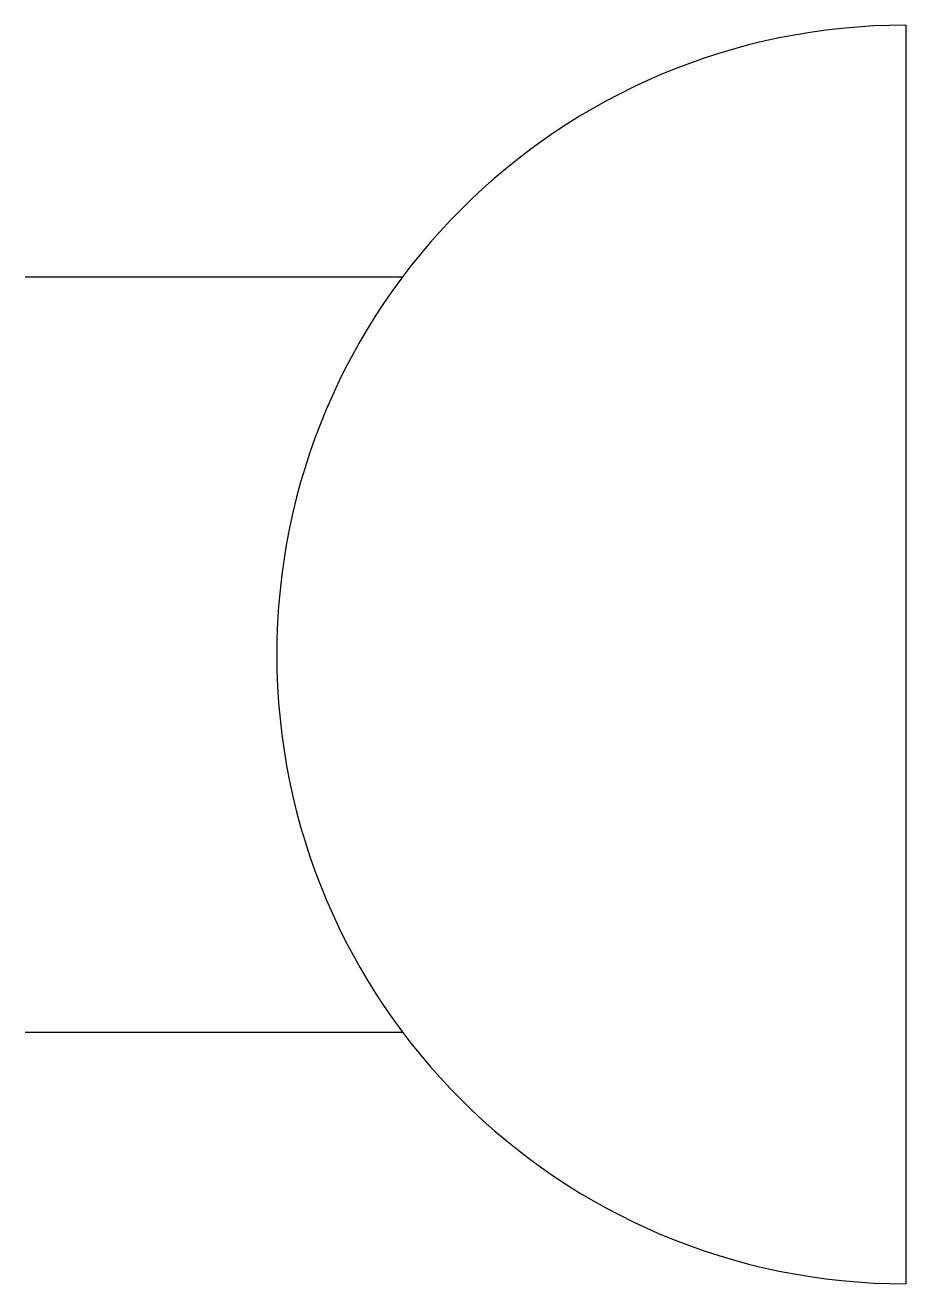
# Model space of a CAD drawing. Header units: millimetres. Extents: x -2 to 5, y -5 to 5.
import ezdxf

# ---------------------------------------------------------------- set-up
doc = ezdxf.new("R2010")
doc.units = ezdxf.units.MM
doc.layers.get('0').update_dxf_attribs({"lineweight": 25})

msp = doc.modelspace()

# ---------------------------------------------------------------- linework, layer by layer
for p, q in [((5, 5), (5, -5)), ((-2, 3), (1, 3)), ((-2, -3), (1, -3))]:
    msp.add_line(p, q)
msp.add_arc((5, 0), 5, 90, 270)

doc.saveas('drawing.dxf')
